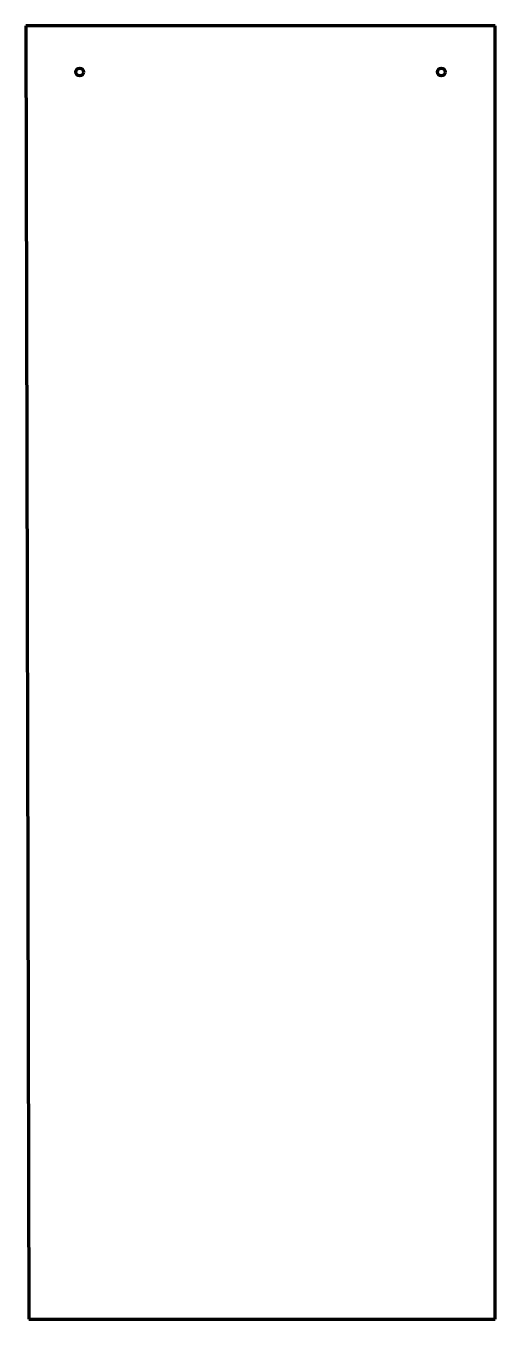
# Model space of a CAD drawing. Header units: inches. Extents: x 0 to 30.5, y 0 to 84.
import ezdxf

# ---------------------------------------------------------------- set-up
doc = ezdxf.new("R2010")
doc.units = ezdxf.units.IN
doc.header["$MEASUREMENT"] = 0
doc.layers.add('1', color=7, linetype='Continuous')

msp = doc.modelspace()

# ---------------------------------------------------------------- linework, layer by layer
at = {"color": 7, "lineweight": 90}
for p, q in [((0, 84), (0.1875, 0)), ((30.5, 84), (0, 84)), ((30.5, 0), (30.5, 84)), ((0.1875, 0), (30.5, 0))]:
    msp.add_line(p, q, dxfattribs=at)
at = {"layer": '1', "color": 1, "lineweight": 90}
for centre in [(3.5, 81), (27, 81)]:
    msp.add_circle(centre, 0.25, dxfattribs=at)

doc.saveas('drawing.dxf')
